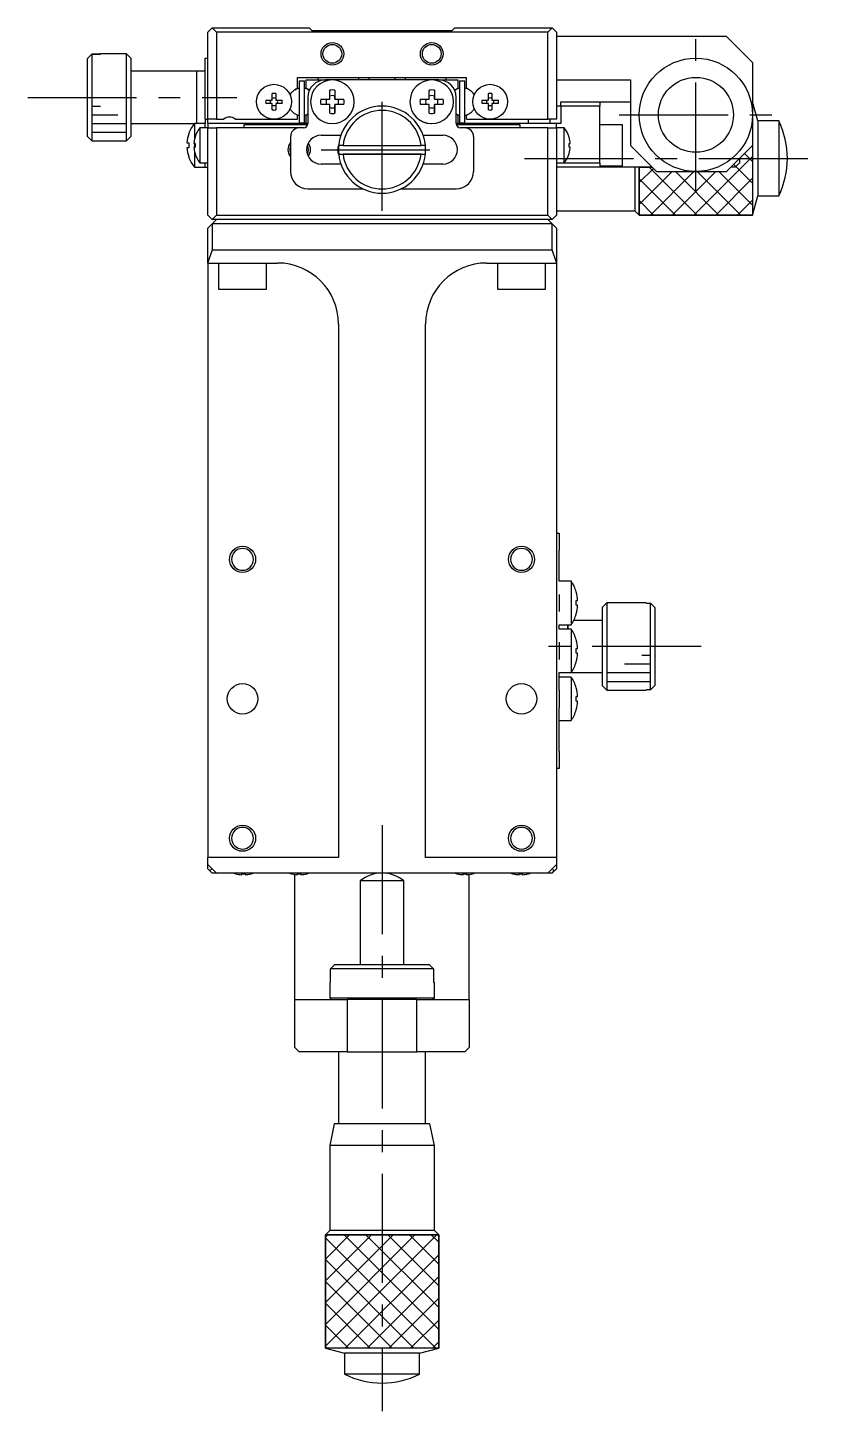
# Model space of a CAD drawing. Extents: x -314 to 359, y 3 to 518.
# Drawn here: x -72.2 to 19.3, y 359.3 to 518 of the extents above; entities that cross this region are included whole.
import ezdxf

# ---------------------------------------------------------------- set-up
doc = ezdxf.new("R2010")
doc.units = 0
doc.header["$LTSCALE"] = 10
doc.linetypes.add('CENTER', pattern=[2, 1.25, -0.25, 0.25, -0.25])
doc.linetypes.add('DASHED', pattern=[3.5, 2, -1.5])
doc.layers.get('0').update_dxf_attribs({"linetype": 'CONTINUOUS'})
doc.layers.add('CENTER', color=1, linetype='CENTER')

msp = doc.modelspace()

# ---------------------------------------------------------------- linework, layer by layer
at = {"color": 7, "linetype": 'CONTINUOUS'}
for p, q in [((-51.533267, 517.531906), (-51.033267, 518.031906)), ((-51.533267, 507.531906), (-51.533267, 517.531906)), ((-51.033267, 518.031906), (-50.533267, 517.531906)), ((-51.033267, 518.031906), (-39.883267, 518.031906)), ((-50.533267, 517.531906), (-50.533267, 507.531906)), ((-12.533267, 517.531906), (-50.533267, 517.531906)), ((-39.533267, 517.681906), (-39.883267, 518.031906)), ((-32.833262, 517.681906), (-39.533267, 517.681906)), ((-30.233272, 517.681906), (-32.833262, 517.681906)), ((-23.533267, 517.681906), (-30.233272, 517.681906)), ((-23.183267, 518.031906), (-23.533267, 517.681906)), ((-23.183267, 518.031906), (-12.033267, 518.031906)), ((-12.533267, 517.531906), (-12.033267, 518.031906)), ((-12.533267, 507.531906), (-12.533267, 517.531906)), ((-12.033267, 518.031906), (-11.533267, 517.531906)), ((-11.533267, 517.531906), (-11.533267, 507.531906)), ((7.966733, 517.031906), (-11.533267, 517.031906)), ((10.966733, 514.031906), (7.966733, 517.031906)), ((-65.333267, 514.504031), (-64.833267, 515.006833)), ((-65.333267, 505.559759), (-65.333267, 514.504031)), ((-64.833267, 515.006854), (-63.833267, 515.006854)), ((-64.833267, 515.006833), (-64.833267, 505.056958)), ((-63.833267, 515.006833), (-64.833267, 515.006833)), ((-63.833267, 515.031906), (-63.833267, 515.006833)), ((-60.833267, 515.031906), (-63.833267, 515.031906)), ((-60.833267, 505.031906), (-60.833267, 515.031906)), ((-60.333267, 514.531906), (-60.833267, 515.031906)), ((-60.333267, 514.531906), (-60.333267, 505.531906)), ((-51.833267, 514.531906), (-51.533267, 514.531906)), ((-51.833267, 512.531906), (-51.833267, 514.531906)), ((-52.833267, 513.031906), (-60.333267, 513.031906)), ((-52.833267, 513.031906), (-52.833267, 510.031842)), ((-52.833267, 513.031906), (-52.833267, 510.031906)), ((-51.833267, 513.031906), (-52.833267, 513.031906)), ((10.966733, 514.031906), (10.966733, 508.031906)), ((-51.833267, 508.531906), (-51.833267, 512.531906)), ((-41.233267, 512.331906), (-21.833267, 512.331906)), ((-41.233267, 511.076318), (-41.233267, 512.331906)), ((-41.033267, 511.931906), (-40.433267, 511.931906)), ((-41.033267, 511.931906), (-40.433267, 511.931906)), ((-41.033267, 511.931906), (-41.033267, 507.131906)), ((-40.433267, 507.131906), (-40.433267, 511.931906)), ((-40.233267, 511.076318), (-40.233267, 512.031906)), ((-40.233267, 512.031906), (-38.033267, 512.031906)), ((-38.883267, 512.331906), (-38.883267, 512.031906)), ((-37.232884, 512.031906), (-38.033267, 512.031906)), ((-25.832884, 512.031906), (-37.232861, 512.031906)), ((-34.183267, 512.031906), (-34.183267, 512.331906)), ((-33.033267, 512.331906), (-33.033267, 512.031906)), ((-30.033267, 512.031906), (-30.033267, 512.331906)), ((-28.883267, 512.331906), (-28.883267, 512.031906)), ((-25.033267, 512.031906), (-25.832861, 512.031906)), ((-25.033267, 512.031906), (-22.833267, 512.031906)), ((-24.183267, 512.031906), (-24.183267, 512.331906)), ((-22.833267, 512.031906), (-22.833267, 511.076318)), ((-22.633267, 511.931906), (-22.033267, 511.931906)), ((-22.633267, 511.931906), (-22.633267, 507.131906)), ((-22.633267, 511.931906), (-22.033267, 511.931906)), ((-22.033267, 507.131906), (-22.033267, 511.931906)), ((-21.833267, 511.076318), (-21.833267, 512.331906)), ((-11.533267, 512.031906), (-3.033267, 512.031906)), ((-3.033267, 512.031906), (-3.033267, 504.531906)), ((-52.833267, 510.031906), (-52.833267, 507.031906)), ((-52.833267, 510.031842), (-52.833267, 507.031906)), ((-44.861976, 509.731906), (-44.133267, 509.731906)), ((-44.133267, 509.731906), (-44.133267, 510.460615)), ((-43.733267, 510.460615), (-43.733267, 509.731906)), ((-43.733267, 509.731906), (-43.004558, 509.731906)), ((-41.527017, 510.906721), (-41.233267, 511.076318)), ((-40.233267, 511.076318), (-39.939517, 510.906721)), ((-40.033267, 510.956742), (-40.033267, 510.960848)), ((-40.033267, 510.031906), (-40.033267, 507.031906)), ((-38.549092, 509.83191), (-37.532844, 509.831907)), ((-37.532844, 509.831907), (-37.532845, 510.848152)), ((-36.932873, 509.831905), (-36.932872, 510.173738)), ((-36.932845, 510.84815), (-36.932872, 510.173738)), ((-36.932845, 510.84815), (-36.932844, 509.831905)), ((-36.932844, 509.831905), (-35.916603, 509.831902)), ((-27.149092, 509.83191), (-26.132844, 509.831907)), ((-26.132844, 509.831907), (-26.132845, 510.848152)), ((-25.532873, 509.831905), (-25.532872, 510.173738)), ((-25.532845, 510.84815), (-25.532872, 510.173738)), ((-25.532845, 510.84815), (-25.532844, 509.831905)), ((-25.532844, 509.831905), (-24.516603, 509.831902)), ((-23.127017, 510.906721), (-22.833267, 511.076318)), ((-23.033267, 510.960848), (-23.033267, 510.956741)), ((-23.033267, 507.031906), (-23.033267, 510.031906)), ((-21.539517, 510.906721), (-21.833267, 511.076318)), ((-20.061976, 509.731906), (-19.333267, 509.731906)), ((-19.333267, 509.731906), (-19.333267, 510.460615)), ((-18.933267, 510.460615), (-18.933267, 509.731906)), ((-18.933267, 509.731906), (-18.204558, 509.731906)), ((-51.833267, 507.531906), (-51.833267, 508.531906)), ((-44.133267, 509.331906), (-44.861976, 509.331906)), ((-44.133267, 508.603197), (-44.133267, 509.331906)), ((-43.733267, 509.331906), (-43.733267, 508.603197)), ((-43.004558, 509.331906), (-43.733267, 509.331906)), ((-41.233267, 507.987494), (-41.527017, 508.157091)), ((-40.033267, 508.102964), (-40.233267, 507.987494)), ((-37.532845, 509.231907), (-38.549094, 509.23191)), ((-37.532852, 508.215662), (-37.532845, 509.231907)), ((-36.932876, 508.890072), (-36.932875, 509.231905)), ((-36.932852, 508.215661), (-36.932876, 508.890072)), ((-36.932845, 509.231905), (-36.932852, 508.215661)), ((-35.916605, 509.231902), (-36.932845, 509.231905)), ((-26.132845, 509.231907), (-27.149094, 509.23191)), ((-26.132852, 508.215662), (-26.132845, 509.231907)), ((-25.532876, 508.890072), (-25.532875, 509.231905)), ((-25.532852, 508.215661), (-25.532876, 508.890072)), ((-25.532845, 509.231905), (-25.532852, 508.215661)), ((-24.516605, 509.231902), (-25.532845, 509.231905)), ((-22.833267, 507.987494), (-23.033267, 508.102964)), ((-22.853032, 508.031906), (-22.910191, 508.031906)), ((-21.833267, 507.987494), (-21.539517, 508.157091)), ((-21.756343, 508.031906), (-21.8135, 508.031906)), ((-19.333267, 509.331906), (-20.061976, 509.331906)), ((-19.333267, 508.603197), (-19.333267, 509.331906)), ((-18.933267, 509.331906), (-18.933267, 508.603197)), ((-18.204558, 509.331906), (-18.933267, 509.331906)), ((-11.033267, 509.031902), (-11.533267, 509.031902)), ((-11.033267, 509.531906), (-6.533267, 509.531906)), ((-11.033267, 509.031906), (-11.033267, 509.531906)), ((-11.033267, 509.031906), (-11.033267, 507.031906)), ((-6.533267, 509.031906), (-11.033267, 509.031906)), ((-6.533267, 509.531906), (-6.533267, 509.031906)), ((-6.533267, 509.531906), (-3.033267, 509.531906)), ((-6.533267, 502.531906), (-6.533267, 509.031906)), ((10.966733, 508.031906), (10.966733, 504.531906)), ((11.556228, 507.331906), (10.96674, 509.531905)), ((-60.333267, 507.031906), (-53.055658, 507.031906)), ((-53.055658, 507.031906), (-53.055612, 505.203443)), ((-51.833267, 507.031906), (-53.055658, 507.031906)), ((-52.431266, 506.531906), (-52.431266, 504.531906)), ((-51.533267, 506.531906), (-52.431266, 506.531906)), ((-51.833267, 507.531906), (-51.533267, 507.531906)), ((-51.833267, 507.531906), (-51.833267, 507.031906)), ((-51.833267, 506.531906), (-51.833267, 507.031906)), ((-50.533267, 507.531906), (-51.533267, 507.531906)), ((-51.533267, 507.031906), (-51.533267, 507.531906)), ((-40.233267, 507.031906), (-51.533267, 507.031906)), ((-51.533267, 507.031906), (-51.533267, 506.531906)), ((-51.533267, 496.531906), (-51.533267, 506.531906)), ((-51.533267, 506.531906), (-50.533267, 506.531906)), ((-50.533267, 507.531906), (-49.694705, 507.531906)), ((-50.533267, 506.531906), (-50.533267, 496.531906)), ((-41.033267, 506.531906), (-50.533267, 506.531906)), ((-48.371829, 507.531906), (-43.933267, 507.531906)), ((-47.333267, 506.931906), (-40.043369, 506.931906)), ((-47.333267, 506.531906), (-47.333267, 506.931906)), ((-40.043369, 506.931906), (-47.333267, 506.931906)), ((-43.933267, 507.531906), (-41.233267, 507.531906)), ((-41.233267, 507.531906), (-41.233267, 507.987494)), ((-41.033267, 507.131906), (-40.433267, 507.131906)), ((-40.533267, 506.531906), (-41.033267, 506.531906)), ((-40.233267, 507.031906), (-40.233267, 507.987494)), ((-40.033267, 507.031906), (-40.233267, 507.031906)), ((-22.833267, 507.031906), (-23.033267, 507.031906)), ((-23.023165, 506.931906), (-15.733267, 506.931906)), ((-15.733267, 506.931906), (-23.023165, 506.931906)), ((-22.833267, 507.987494), (-22.833267, 507.031906)), ((-11.533267, 507.031906), (-22.833267, 507.031906)), ((-22.633267, 507.131906), (-22.033267, 507.131906)), ((-22.033267, 506.531906), (-22.533267, 506.531906)), ((-12.533267, 506.531906), (-22.033267, 506.531906)), ((-21.833267, 507.531906), (-21.833267, 507.987494)), ((-21.833267, 507.531906), (-19.133267, 507.531906)), ((-19.133267, 507.531906), (-12.533267, 507.531906)), ((-15.733267, 506.931906), (-15.733267, 506.531906)), ((-14.783267, 507.531906), (-14.783267, 507.031906)), ((-11.533267, 507.531906), (-12.533267, 507.531906)), ((-12.533267, 496.531906), (-12.533267, 506.531906)), ((-12.533267, 506.531906), (-11.533267, 506.531906)), ((-12.283268, 507.531906), (-12.283268, 507.031906)), ((-11.533267, 506.531906), (-11.533267, 507.031906)), ((-11.033267, 507.031906), (-11.533267, 507.031906)), ((-11.533267, 506.531906), (-11.533267, 505.831906)), ((-10.635268, 506.531906), (-11.533267, 506.531906)), ((-10.635268, 502.531906), (-10.635268, 506.531906)), ((-3.933267, 506.881906), (-6.533267, 506.881906)), ((-3.933267, 502.181906), (-3.933267, 506.881906)), ((11.556228, 507.331906), (11.556228, 498.732961)), ((13.966739, 507.331906), (11.556228, 507.331906)), ((13.966739, 507.331906), (13.966739, 498.732961)), ((-64.833267, 505.056958), (-65.333267, 505.559759)), ((-64.833267, 505.056958), (-63.833267, 505.056958)), ((-63.833267, 505.056958), (-63.833267, 505.031906)), ((-63.833267, 505.031906), (-60.833267, 505.031906)), ((-60.833267, 505.031906), (-60.333267, 505.531906)), ((-53.910589, 504.831906), (-53.698436, 504.831906)), ((-53.698467, 505.848151), (-53.698461, 505.881906)), ((-53.698461, 505.881906), (-53.698455, 505.848151)), ((-53.698436, 504.831906), (-53.698436, 504.231906)), ((-52.988999, 505.481906), (-52.988999, 505.460615)), ((-42.033267, 505.531906), (-42.033267, 501.531906)), ((-38.533267, 505.681906), (-36.253172, 505.681906)), ((-26.813362, 505.681906), (-24.533267, 505.681906)), ((-21.033267, 505.531906), (-21.033267, 501.531906)), ((-11.533267, 505.831906), (-11.533267, 503.231906)), ((-10.077535, 505.460615), (-10.077535, 505.481906)), ((-53.698436, 504.231906), (-53.910589, 504.231906)), ((-53.120743, 504.731906), (-52.988999, 504.731906)), ((-52.988999, 504.331906), (-53.120743, 504.331906)), ((-53.055612, 503.860369), (-53.055658, 502.031906)), ((-53.05561, 504.731906), (-53.05561, 504.331906)), ((-52.988999, 504.731906), (-52.988999, 504.331906)), ((-52.988999, 503.603197), (-52.988999, 503.581906)), ((-52.431266, 504.531906), (-52.431266, 502.531906)), ((-36.005403, 504.531906), (-36.508204, 504.531906)), ((-36.508204, 503.531906), (-36.005403, 503.531906)), ((-36.508204, 503.531906), (-26.55833, 503.531906)), ((-36.005403, 504.531906), (-27.061131, 504.531906)), ((-27.061131, 503.531906), (-36.005403, 503.531906)), ((-26.55833, 504.531906), (-27.061131, 504.531906)), ((-27.061131, 503.531906), (-26.55833, 503.531906)), ((-10.077535, 504.731906), (-9.945792, 504.731906)), ((-10.077535, 504.331906), (-10.077535, 504.731906)), ((-9.945792, 504.331906), (-10.077535, 504.331906)), ((-10.077535, 503.581906), (-10.077535, 503.603197)), ((-53.698461, 503.181906), (-53.698467, 503.215661)), ((-53.698455, 503.215661), (-53.698461, 503.181906)), ((-53.055658, 502.031906), (-51.833267, 502.031906)), ((-52.431266, 502.531906), (-51.533267, 502.531906)), ((-51.833267, 502.031906), (-51.833267, 502.531906)), ((-51.833267, 502.031906), (-51.533267, 502.031906)), ((-36.253172, 502.381906), (-38.533267, 502.381906)), ((-24.533267, 502.381906), (-26.813362, 502.381906)), ((-11.533267, 503.231906), (-11.533267, 496.531906)), ((-11.533267, 502.531906), (-10.635268, 502.531906)), ((-6.533267, 502.031906), (-11.533267, 502.031906)), ((-10.635268, 502.531906), (-6.533267, 502.531906)), ((-6.533267, 502.531906), (-6.533267, 502.031906)), ((-6.533267, 502.181906), (-3.933267, 502.181906)), ((-2.533263, 502.031906), (-2.533263, 497.033382)), ((8.966733, 502.031906), (8.466733, 502.031906)), ((8.966733, 502.031906), (9.466733, 502.531906)), ((9.466733, 503.031906), (9.466733, 502.531906)), ((-40.033267, 499.531906), (-33.712716, 499.531906)), ((-29.353818, 499.531906), (-23.033267, 499.531906)), ((10.96674, 496.531907), (11.556228, 498.731906)), ((11.556228, 498.732961), (11.556228, 498.731906)), ((11.556228, 498.731906), (13.966739, 498.731906)), ((13.966739, 498.732961), (13.966739, 498.731906)), ((-11.533267, 497.03191), (-2.533263, 497.03191)), ((-2.533263, 497.033382), (-2.533263, 497.03191)), ((-2.533263, 497.03191), (-2.033261, 496.531907)), ((-51.033267, 496.031906), (-51.533267, 496.531906)), ((-51.533267, 495.031906), (-51.033267, 495.531906)), ((-50.533267, 496.531906), (-51.033267, 496.031906)), ((-51.033267, 495.531906), (-50.533267, 496.031906)), ((-12.033267, 496.031906), (-51.033267, 496.031906)), ((-51.033267, 495.531906), (-51.033267, 492.531906)), ((-12.033267, 495.531906), (-51.033267, 495.531906)), ((-50.533267, 496.531906), (-12.533267, 496.531906)), ((-12.033267, 496.031906), (-12.533267, 496.531906)), ((-12.533267, 496.031906), (-12.033267, 495.531906)), ((-11.533267, 496.531906), (-12.033267, 496.031906)), ((-12.033267, 492.531906), (-12.033267, 495.531906)), ((-12.033267, 495.531906), (-11.533267, 495.031906)), ((-2.033261, 496.533502), (-2.033261, 496.531907)), ((10.96674, 496.533502), (10.96674, 496.531907)), ((-51.533267, 491.079801), (-51.533267, 495.031906)), ((-11.533267, 495.031906), (-11.533267, 491.079801)), ((-51.033267, 492.531906), (-51.533267, 491.079801)), ((-51.033267, 492.531906), (-12.033267, 492.531906)), ((-11.533267, 491.079801), (-12.033267, 492.531906)), ((-51.533267, 491.031906), (-51.533267, 491.079801)), ((-51.533267, 491.031906), (-43.533267, 491.031906)), ((-51.533267, 491.031906), (-51.533267, 422.830845)), ((-50.283267, 491.031906), (-50.283267, 488.031906)), ((-44.783267, 488.031906), (-44.783267, 491.031906)), ((-19.533267, 491.031906), (-11.533267, 491.031906)), ((-18.283267, 491.031906), (-18.283267, 488.031906)), ((-12.783267, 488.031906), (-12.783267, 491.031906)), ((-11.533267, 491.079801), (-11.533267, 491.031906)), ((-11.533267, 491.031906), (-11.533267, 422.830845)), ((-50.283267, 488.031906), (-44.783267, 488.031906)), ((-18.283267, 488.031906), (-12.783267, 488.031906)), ((-36.533267, 484.031906), (-36.533267, 422.830845)), ((-26.533267, 422.830845), (-26.533267, 484.031906)), ((-11.533267, 460.031906), (-11.233267, 460.031906)), ((-11.233267, 460.031906), (-11.233267, 458.031906)), ((-11.233267, 454.531906), (-11.233267, 458.031906)), ((-9.84161, 454.531906), (-11.233267, 454.531906)), ((-9.84161, 454.531906), (-9.84161, 452.031906)), ((-11.233267, 453.011702), (-11.233267, 452.031906)), ((-9.270686, 453.290496), (-9.263831, 453.293839)), ((-11.233267, 452.031906), (-11.233267, 451.05211)), ((-9.84161, 452.031906), (-9.84161, 449.531906)), ((-9.270686, 452.291906), (-9.098314, 452.291906)), ((-9.270686, 451.771906), (-9.270686, 452.291906)), ((-9.098314, 451.771906), (-9.270686, 451.771906)), ((-5.733267, 452.031906), (-6.233267, 451.531906)), ((-6.233267, 442.531906), (-6.233267, 451.531906)), ((-5.733267, 452.031906), (-5.733267, 442.031906)), ((-1.233267, 452.031906), (-5.733267, 452.031906)), ((-1.233267, 452.031906), (-1.233267, 452.01588)), ((-1.233267, 452.01588), (-0.733267, 452.01588)), ((-0.733267, 442.047932), (-0.733267, 452.01588)), ((-0.733267, 452.01588), (-0.233267, 451.514093)), ((-0.233267, 451.514093), (-0.233267, 442.549719)), ((-11.233267, 449.031906), (-11.233267, 449.531906)), ((-11.233267, 449.531906), (-9.84161, 449.531906)), ((-10.233267, 449.531906), (-10.233267, 449.031906)), ((-10.233267, 449.031906), (-10.233267, 449.531906)), ((-6.233267, 450.031906), (-9.552138, 450.031906)), ((-9.263831, 450.769973), (-9.270686, 450.773317)), ((-9.84161, 449.031906), (-11.233267, 449.031906)), ((-9.84161, 449.031906), (-9.84161, 446.531906)), ((-9.270686, 447.790496), (-9.263831, 447.793839)), ((-11.233267, 447.511702), (-11.233267, 446.531906)), ((-11.233267, 446.531906), (-11.233267, 445.55211)), ((-9.84161, 446.531906), (-9.84161, 444.031906)), ((-9.270686, 446.791906), (-9.098314, 446.791906)), ((-9.270686, 446.271906), (-9.270686, 446.791906)), ((-9.098314, 446.271906), (-9.270686, 446.271906)), ((-9.263831, 445.269973), (-9.270686, 445.273317)), ((-11.233267, 442.106906), (-11.233267, 444.031906)), ((-11.233267, 444.031906), (-9.84161, 444.031906)), ((-9.84161, 443.531906), (-11.233267, 443.531906)), ((-9.84161, 444.031906), (-6.233267, 444.031906)), ((-9.84161, 443.531906), (-9.84161, 441.031906)), ((-11.233267, 442.011702), (-11.233267, 442.106906)), ((-11.233267, 442.011702), (-11.233267, 441.031906)), ((-9.270686, 442.290496), (-9.263831, 442.293839)), ((-6.233267, 442.531906), (-5.733267, 442.031906)), ((-5.733267, 442.031906), (-1.233267, 442.031906)), ((-1.233267, 442.047932), (-1.233267, 442.031906)), ((-0.733267, 442.047932), (-1.233267, 442.047932)), ((-0.233267, 442.549719), (-0.733267, 442.047932)), ((-11.233267, 441.031906), (-11.233267, 440.05211)), ((-11.233267, 439.956906), (-11.233267, 440.05211)), ((-11.233267, 435.031906), (-11.233267, 439.956906)), ((-9.84161, 441.031906), (-9.84161, 438.531906)), ((-9.270686, 441.291906), (-9.098314, 441.291906)), ((-9.270686, 440.771906), (-9.270686, 441.291906)), ((-9.098314, 440.771906), (-9.270686, 440.771906)), ((-9.263831, 439.769973), (-9.270686, 439.773317)), ((-11.233267, 438.531906), (-9.84161, 438.531906)), ((-11.233267, 435.031906), (-11.233267, 433.031906)), ((-11.233267, 433.031906), (-11.533267, 433.031906)), ((-51.533267, 422.031906), (-51.533267, 422.830845)), ((-36.533267, 422.830845), (-51.533267, 422.830845)), ((-11.533267, 422.830845), (-26.533267, 422.830845)), ((-11.533267, 422.830845), (-11.533267, 422.031906)), ((-51.533267, 421.531906), (-51.533267, 422.031906)), ((-51.533267, 422.031906), (-50.533267, 421.031906)), ((-51.533267, 421.531906), (-51.283267, 421.281906)), ((-51.033267, 421.531906), (-51.283267, 421.281906)), ((-51.283267, 421.281906), (-51.033267, 421.031906)), ((-50.533267, 421.031906), (-51.033267, 421.031906)), ((-12.533267, 421.031906), (-50.533267, 421.031906)), ((-48.321883, 420.957762), (-48.319628, 420.962384)), ((-47.613267, 420.962384), (-47.253267, 420.962384)), ((-47.613267, 420.842047), (-47.613267, 420.962384)), ((-47.253267, 420.962384), (-47.253267, 420.842047)), ((-46.546906, 420.962384), (-46.544651, 420.957762)), ((-41.921883, 420.957762), (-41.919628, 420.962384)), ((-41.533267, 406.531906), (-41.533267, 420.87634)), ((-41.213267, 420.962384), (-40.853267, 420.962384)), ((-41.213267, 420.842047), (-41.213267, 420.962384)), ((-40.853267, 420.962384), (-40.853267, 420.842047)), ((-40.146906, 420.962384), (-40.144651, 420.957762)), ((-22.921883, 420.957762), (-22.919628, 420.962384)), ((-22.213267, 420.962384), (-21.853267, 420.962384)), ((-22.213267, 420.842047), (-22.213267, 420.962384)), ((-21.853267, 420.962384), (-21.853267, 420.842047)), ((-21.533265, 406.531906), (-21.533265, 420.87634)), ((-21.146906, 420.962384), (-21.144651, 420.957762)), ((-16.521883, 420.957762), (-16.519628, 420.962384)), ((-15.813267, 420.962384), (-15.453267, 420.962384)), ((-15.813267, 420.842047), (-15.813267, 420.962384)), ((-15.453267, 420.962384), (-15.453267, 420.842047)), ((-14.746906, 420.962384), (-14.744651, 420.957762)), ((-12.533267, 421.031906), (-11.533267, 422.031906)), ((-12.033267, 421.031906), (-12.533267, 421.031906)), ((-11.783267, 421.281906), (-12.033267, 421.531906)), ((-12.033267, 421.031906), (-11.783267, 421.281906)), ((-11.783267, 421.281906), (-11.533267, 421.531906)), ((-11.533267, 422.031906), (-11.533267, 421.531906)), ((-31.53328, 420.154397), (-34.033263, 420.154397)), ((-34.033263, 420.154397), (-34.033263, 410.531906)), ((-29.033271, 420.154397), (-31.53328, 420.154397)), ((-29.033271, 410.531906), (-29.033271, 420.154397)), ((-37.449347, 410.031906), (-36.941594, 410.531906)), ((-37.449347, 408.531906), (-37.449347, 410.031906)), ((-25.617187, 410.031906), (-37.449347, 410.031906)), ((-36.941594, 410.531906), (-26.12494, 410.531906)), ((-26.12494, 410.531906), (-25.617187, 410.031906)), ((-25.617187, 410.031906), (-25.617187, 408.531906)), ((-37.533267, 408.531906), (-37.449347, 408.531906)), ((-37.533267, 408.531906), (-37.533267, 406.731906)), ((-25.617187, 408.531906), (-25.533267, 408.531906)), ((-25.533267, 406.731906), (-25.533267, 408.531906)), ((-41.533267, 401.031906), (-41.533267, 406.531906)), ((-41.533267, 406.531906), (-35.533267, 406.531906)), ((-37.533267, 406.731906), (-25.533267, 406.731906)), ((-37.533267, 406.731906), (-37.333267, 406.531906)), ((-35.533267, 406.531906), (-35.533267, 400.531906)), ((-27.533267, 406.531906), (-35.533267, 406.531906)), ((-27.533267, 400.531906), (-27.533267, 406.531906)), ((-27.533267, 406.531906), (-21.533265, 406.531906)), ((-25.733267, 406.531906), (-25.533267, 406.731906)), ((-21.533265, 406.531906), (-21.533267, 401.031906)), ((-41.533267, 401.031906), (-41.033267, 400.531906)), ((-35.533267, 400.531906), (-41.033267, 400.531906)), ((-36.533267, 400.531906), (-36.533267, 392.281906)), ((-35.533267, 400.531906), (-27.533267, 400.531906)), ((-22.033267, 400.531906), (-27.533267, 400.531906)), ((-26.533267, 392.281906), (-26.533267, 400.531906)), ((-22.033267, 400.531906), (-21.533267, 401.031906)), ((-37.033264, 392.281906), (-37.533263, 389.781907)), ((-31.533296, 392.281906), (-37.033264, 392.281906)), ((-26.03327, 392.281906), (-31.533296, 392.281906)), ((-25.533271, 389.781907), (-26.03327, 392.281906)), ((-31.533299, 389.781907), (-37.533263, 389.781907)), ((-37.533263, 389.781907), (-37.533263, 380.031902)), ((-25.533271, 389.781907), (-31.533299, 389.781907)), ((-25.533271, 380.031902), (-25.533271, 389.781907)), ((-37.533263, 380.031902), (-38.033266, 379.5319)), ((-31.533301, 379.5319), (-38.033266, 379.5319)), ((-38.033266, 379.5319), (-38.033266, 366.531899)), ((-31.533299, 380.031902), (-37.533263, 380.031902)), ((-25.033268, 379.5319), (-31.533301, 379.5319)), ((-25.533271, 380.031902), (-31.533299, 380.031902)), ((-25.033268, 379.5319), (-25.533271, 380.031902)), ((-25.033268, 366.531899), (-25.033268, 379.5319)), ((-31.533301, 366.531899), (-38.033266, 366.531899)), ((-38.033266, 366.531899), (-35.833267, 365.942411)), ((-31.53329, 365.942411), (-35.833267, 365.942411)), ((-35.833267, 365.942411), (-35.833267, 363.5319)), ((-25.033268, 366.531899), (-31.533301, 366.531899)), ((-27.233267, 365.942411), (-31.53329, 365.942411)), ((-27.233267, 365.942411), (-25.033268, 366.531899)), ((-27.233267, 363.5319), (-27.233267, 365.942411)), ((-31.53329, 363.5319), (-35.833267, 363.5319)), ((-27.233267, 363.5319), (-31.53329, 363.5319))]:
    msp.add_line(p, q, dxfattribs=at)
at = {"color": 3, "linetype": 'CONTINUOUS'}
for p, q in [((-64.833267, 509.031906), (-63.833267, 509.031906)), ((-64.833267, 508.031906), (-61.833267, 508.031906)), ((-64.833267, 507.031906), (-60.833267, 507.031906)), ((-64.833267, 506.031906), (-60.833267, 506.031906)), ((-3.033267, 504.531906), (-0.033267, 501.531906)), ((4.247073, 496.531907), (10.96674, 503.251574)), ((7.966733, 501.531906), (10.966733, 504.531906)), ((10.043094, 503.608267), (10.96674, 502.684621)), ((10.96674, 504.531906), (10.96674, 496.533502)), ((-0.533267, 502.031906), (-6.533267, 502.031906)), ((-2.033261, 502.031906), (-2.033261, 496.533502)), ((-2.033261, 500.251573), (-0.393097, 501.891736)), ((-0.880545, 502.031906), (4.619454, 496.531907)), ((8.793094, 502.358267), (10.96674, 500.184621)), ((-2.033261, 497.751573), (1.747072, 501.531906)), ((-2.033261, 500.684622), (2.119454, 496.531907)), ((-0.752927, 496.531907), (4.247072, 501.531906)), ((-0.033267, 501.531906), (4.466733, 501.531906)), ((1.747073, 496.531907), (6.747072, 501.531906)), ((2.119455, 501.531906), (7.119454, 496.531907)), ((4.466733, 501.531906), (7.966733, 501.531906)), ((4.619455, 501.531906), (9.619454, 496.531907)), ((6.747073, 496.531907), (10.96674, 500.751574)), ((7.119455, 501.531906), (10.96674, 497.684621)), ((-2.033261, 498.184622), (-0.380546, 496.531907)), ((9.247073, 496.531907), (10.96674, 498.251574)), ((-2.033261, 496.531907), (10.96674, 496.531907)), ((-3.733267, 445.031906), (-0.733267, 445.031906)), ((-1.733267, 446.031906), (-0.733267, 446.031906)), ((-5.733267, 444.031906), (-0.733267, 444.031906)), ((-5.733267, 443.031906), (-0.733267, 443.031906)), ((-38.033266, 379.251568), (-37.752934, 379.5319)), ((-38.033266, 376.751568), (-35.252934, 379.5319)), ((-38.033266, 374.251568), (-32.752934, 379.5319)), ((-38.033266, 371.751568), (-30.252934, 379.5319)), ((-38.033266, 369.251568), (-27.752934, 379.5319)), ((-38.033266, 366.751568), (-25.252934, 379.5319)), ((-35.880539, 379.5319), (-25.033268, 368.684629)), ((-33.380539, 379.5319), (-25.033268, 371.184629)), ((-30.880539, 379.5319), (-25.033268, 373.684629)), ((-28.380539, 379.5319), (-25.033268, 376.184629)), ((-25.880539, 379.5319), (-25.033268, 378.684629)), ((-38.033266, 379.184627), (-25.380538, 366.531899)), ((-38.033266, 376.684627), (-27.880538, 366.531899)), ((-35.752935, 366.531899), (-25.033268, 377.251566)), ((-33.252935, 366.531899), (-25.033268, 374.751566)), ((-38.033266, 374.184627), (-30.380538, 366.531899)), ((-38.033266, 371.684627), (-32.880538, 366.531899)), ((-30.752935, 366.531899), (-25.033268, 372.251566)), ((-38.033266, 369.184627), (-35.380538, 366.531899)), ((-28.252935, 366.531899), (-25.033268, 369.751566)), ((-25.752935, 366.531899), (-25.033268, 367.251566)), ((-38.033266, 366.684627), (-37.880538, 366.531899))]:
    msp.add_line(p, q, dxfattribs=at)
at = {"color": 3, "linetype": 'DASHED'}
for p, q in [((7.966733, 501.531906), (10.96674, 504.531913)), ((10.96674, 504.531913), (10.96674, 496.531907)), ((-2.033261, 496.531907), (-2.033261, 502.031906)), ((-2.033261, 502.031906), (-0.533267, 502.031906)), ((-0.533267, 502.031906), (-0.033267, 501.531906)), ((-0.033267, 501.531906), (4.466733, 501.531906)), ((4.466733, 501.531906), (7.966733, 501.531906)), ((10.96674, 496.531907), (-2.033261, 496.531907)), ((-38.033266, 366.531899), (-38.033266, 379.5319)), ((-38.033266, 379.5319), (-25.033268, 379.5319)), ((-25.033268, 379.5319), (-25.033268, 366.531899)), ((-25.033268, 366.531899), (-38.033266, 366.531899))]:
    msp.add_line(p, q, dxfattribs=at)
at = {"color": 3, "linetype": 'CONTINUOUS'}
for centre, radius in [((-37.233267, 515.031906), 1.3), ((-25.833267, 515.031906), 1.3), ((-47.533267, 457.031906), 1.5), ((-15.533267, 457.031906), 1.5), ((-47.533267, 425.031906), 1.5), ((-15.533267, 425.031906), 1.5)]:
    msp.add_circle(centre, radius, dxfattribs=at)
at = {"color": 7, "linetype": 'CONTINUOUS'}
for centre, radius in [((-37.233267, 515.031906), 1.075), ((-25.833267, 515.031906), 1.075), ((4.466733, 508.031906), 6.499999), ((-43.933267, 509.531906), 2), ((-19.133267, 509.531906), 2), ((4.466733, 508.031906), 4.3), ((-47.533267, 441.031906), 1.75), ((-15.533267, 441.031906), 1.75)]:
    msp.add_circle(centre, radius, dxfattribs=at)
for centre, radius, start, end in [((-38.033267, 510.031906), 2, 90, 180), ((-37.232884, 509.531906), 2.5, 89.999834, 179.999834), ((-37.232861, 509.531906), 2.5, 89.999834, 179.999834), ((-37.232861, 509.531906), 2.5, 269.999834, 89.999834), ((-25.832884, 509.531906), 2.5, 89.999834, 179.999834), ((-25.832861, 509.531906), 2.5, 89.999834, 179.999834), ((-25.832861, 509.531906), 2.5, 269.999834, 89.999834), ((-25.033267, 510.031906), 2, 0, 90), ((-43.933267, 509.531906), 0.95, 167.846803, 192.153197), ((-43.933267, 509.531906), 0.435085, 152.633517, 207.366483), ((-43.933267, 509.531906), 0.95, 77.846803, 102.153197), ((-43.933267, 509.531906), 0.435085, 62.633517, 117.366483), ((-43.933267, 509.531906), 0.435085, 332.633517, 27.366483), ((-43.933267, 509.531906), 0.95, 347.846803, 12.153197), ((-40.618362, 509.417001), 1.75, 135, 148.118467), ((-40.733266, 509.531906), 1.5875, 135.000025, 149.566818), ((-40.733267, 509.531906), 1.5875, 120, 135), ((-40.733266, 509.531906), 1.5875, 100.89309, 120), ((-40.733266, 509.531906), 1.5875, 60.000031, 79.106984), ((-40.733267, 509.531906), 1.5875, 56.455381, 60), ((-37.232849, 509.531906), 1.35, 167.160246, 192.839423), ((-37.232874, 509.531906), 0.708484, 154.947926, 205.051742), ((-37.232874, 509.531906), 0.708484, 64.947926, 115.051742), ((-37.232849, 509.531906), 1.35, 77.160246, 102.839423), ((-37.232874, 509.531906), 0.708484, 334.947926, 25.051742), ((-37.232849, 509.531906), 1.35, 347.160246, 12.839423), ((-25.832849, 509.531906), 1.35, 167.160246, 192.839423), ((-25.832874, 509.531906), 0.708484, 154.947926, 205.051742), ((-25.832874, 509.531906), 0.708484, 64.947926, 115.051742), ((-25.832849, 509.531906), 1.35, 77.160246, 102.839423), ((-25.832874, 509.531906), 0.708484, 334.947926, 25.051742), ((-25.832849, 509.531906), 1.35, 347.160246, 12.839423), ((-22.333267, 509.531906), 1.5875, 120, 123.544619), ((-22.333266, 509.531906), 1.5875, 100.89309, 120), ((-22.333266, 509.531906), 1.5875, 60.000031, 79.106984), ((-22.333267, 509.531906), 1.5875, 45, 60), ((-22.448172, 509.417001), 1.75, 31.881533, 45), ((-22.333266, 509.531906), 1.5875, 30.433263, 44.999751), ((-19.133267, 509.531906), 0.95, 167.846803, 192.153197), ((-19.133267, 509.531906), 0.435085, 152.633517, 207.366483), ((-19.133267, 509.531906), 0.95, 77.846803, 102.153197), ((-19.133267, 509.531906), 0.435085, 62.633517, 117.366483), ((-19.133267, 509.531906), 0.435085, 332.633517, 27.366483), ((-19.133267, 509.531906), 0.95, 347.846803, 12.153197), ((-43.933267, 509.531906), 0.435085, 242.633517, 297.366483), ((-43.933267, 509.531906), 0.95, 257.846803, 282.153197), ((-40.618362, 509.646811), 1.75, 211.881533, 225), ((-40.733266, 509.531906), 1.5875, 210.433182, 225.000249), ((-40.733267, 509.531906), 1.5875, 225, 240), ((-40.733266, 509.531906), 1.5875, 239.999969, 259.10691), ((-40.733266, 509.531906), 1.5875, 280.893016, 296.164144), ((-37.232884, 509.531906), 2.5, 179.999834, 269.999834), ((-37.232861, 509.531906), 2.5, 179.999834, 269.999834), ((-37.232874, 509.531906), 0.708484, 244.947926, 295.051742), ((-37.232849, 509.531906), 1.35, 257.160246, 282.839423), ((-31.533267, 504.031906), 5, 5.73917, 174.260829), ((-31.533267, 504.031906), 4.5, 6.37937, 173.62063), ((-25.832884, 509.531906), 2.5, 179.999834, 268.852367), ((-25.832861, 509.531906), 2.5, 179.999834, 269.999834), ((-25.832874, 509.531906), 0.708484, 244.947926, 295.051742), ((-25.832849, 509.531906), 1.35, 257.160246, 282.839423), ((-22.333266, 509.531906), 1.5875, 243.835776, 259.10691), ((-22.333266, 509.531906), 1.5875, 280.893016, 299.999969), ((-22.333267, 509.531906), 1.5875, 300, 315), ((-22.448172, 509.646811), 1.75, 315, 328.118467), ((-22.333266, 509.531906), 1.5875, 314.999975, 329.566737), ((-19.133267, 509.531906), 0.435085, 242.633517, 297.366483), ((-19.133267, 509.531906), 0.95, 257.846803, 282.153197), ((-49.933159, 504.531906), 4, 141.317813, 160.275366), ((-49.933267, 504.531906), 3.2, 141.317813, 162.729995), ((-49.033267, 506.781906), 1, 48.590378, 131.409622), ((-41.033267, 505.531906), 1, 90, 180), ((-40.533267, 507.031906), 0.5, 270, 0), ((-25.832884, 509.531906), 2.5, 268.852367, 269.999834), ((-22.533267, 507.031906), 0.5, 180, 270), ((-22.033267, 505.531906), 1, 0, 90), ((-13.133267, 504.531906), 3.2, 17.270005, 38.682187), ((5.221739, 503.031906), 9.745001, 333.816209, 26.183791), ((-49.933153, 504.531906), 3.988734, 160.731797, 175.686606), ((-49.933164, 504.531906), 3.988734, 160.731797, 163.712238), ((-49.933267, 504.531906), 3.193744, 163.094742, 176.40965), ((-38.533267, 504.031906), 1.65, 90, 270), ((-24.533267, 504.031906), 1.65, 270, 90), ((-13.133267, 504.531906), 3.193744, 3.59035, 16.905258), ((-49.933153, 504.531906), 3.988734, 184.313394, 199.268203), ((-49.933267, 504.531906), 3.193744, 183.59035, 196.905258), ((-49.933267, 504.531906), 3.2, 197.270005, 218.682187), ((-41.033267, 504.031906), 1.075, 158.471096, 180), ((-41.033267, 504.031906), 1.075, 180, 201.528904), ((-41.033267, 504.031906), 1.075, 330.607618, 29.392382), ((-31.533267, 504.031906), 5, 174.260829, 185.73917), ((-31.533267, 504.031906), 5, 185.73917, 354.260829), ((-31.533267, 504.031906), 4.5, 186.37937, 353.62063), ((-31.533267, 504.031906), 5, 354.260829, 5.73917), ((-13.133267, 504.531906), 3.2, 321.317813, 342.729995), ((-13.133267, 504.531906), 3.193744, 343.094742, 356.40965), ((-49.933159, 504.531906), 4, 199.724634, 218.682187), ((-40.033267, 501.531906), 2, 180, 270), ((-23.033267, 501.531906), 2, 270, 0), ((-43.533267, 484.031906), 7, 0, 90), ((-19.533267, 484.031906), 7, 90, 180), ((-47.533267, 457.031906), 1.25, 90, 270), ((-47.533267, 457.031906), 1.25, 90, 270), ((-47.533267, 457.031906), 1.25, 0, 90), ((-47.533267, 457.031906), 1.25, 0, 90), ((-15.533267, 457.031906), 1.25, 90, 270), ((-15.533267, 457.031906), 1.25, 90, 270), ((-15.533267, 457.031906), 1.25, 0, 90), ((-15.533267, 457.031906), 1.25, 0, 90), ((-47.533267, 457.031906), 1.25, 270, 0), ((-47.533267, 457.031906), 1.25, 270, 0), ((-15.533267, 457.031906), 1.25, 270, 0), ((-15.533267, 457.031906), 1.25, 270, 0), ((-13.583267, 452.031906), 4.5, 16.285843, 33.748989), ((-13.583267, 452.031906), 4.492483, 3.317816, 16.26943), ((-13.583267, 452.031906), 4.492483, 343.73057, 356.682184), ((-13.583267, 452.031906), 4.5, 326.251011, 343.714157), ((-13.583267, 446.531906), 4.5, 16.285843, 33.748989), ((-13.583267, 446.531906), 4.492483, 3.317816, 16.26943), ((-13.583267, 446.531906), 4.492483, 343.73057, 356.682184), ((-13.583267, 446.531906), 4.5, 326.251011, 343.714157), ((-13.583267, 441.031906), 4.5, 16.285843, 33.748989), ((-13.583267, 441.031906), 4.492483, 3.317816, 16.26943), ((-13.583267, 441.031906), 4.5, 326.251011, 343.714157), ((-13.583267, 441.031906), 4.492483, 343.73057, 356.682184), ((-47.533267, 425.031906), 1.25, 90, 270), ((-47.533267, 425.031906), 1.25, 90, 270), ((-47.533267, 425.031906), 1.25, 0, 90), ((-47.533267, 425.031906), 1.25, 0, 90), ((-15.533267, 425.031906), 1.25, 90, 270), ((-15.533267, 425.031906), 1.25, 90, 270), ((-15.533267, 425.031906), 1.25, 0, 90), ((-15.533267, 425.031906), 1.25, 0, 90), ((-47.533267, 425.031906), 1.25, 270, 0), ((-47.533267, 425.031906), 1.25, 270, 0), ((-15.533267, 425.031906), 1.25, 270, 0), ((-15.533267, 425.031906), 1.25, 270, 0), ((-47.433267, 424.031906), 3.2, 249.635865, 253.877467), ((-47.433267, 424.031906), 3.194933, 253.893288, 266.770291), ((-47.433267, 424.031906), 3.194933, 273.229709, 286.106712), ((-47.433267, 424.031906), 3.2, 286.122533, 290.364135), ((-41.033267, 424.031906), 3.2, 249.635865, 253.877467), ((-41.033267, 424.031906), 3.194933, 253.893288, 266.770291), ((-41.033267, 424.031906), 3.194933, 273.229709, 286.106712), ((-41.033267, 424.031906), 3.2, 286.122533, 290.364135), ((-31.533264, 417.031901), 3.999997, 90, 128.682205), ((-31.533264, 417.031901), 3.999997, 51.317827, 90), ((-22.033267, 424.031906), 3.2, 249.635865, 253.877467), ((-22.033267, 424.031906), 3.194933, 253.893288, 266.770291), ((-22.033267, 424.031906), 3.194933, 273.229709, 286.106712), ((-22.033267, 424.031906), 3.2, 286.122533, 290.364135), ((-15.633267, 424.031906), 3.2, 249.635865, 253.877467), ((-15.633267, 424.031906), 3.194933, 253.893288, 266.770291), ((-15.633267, 424.031906), 3.194933, 273.229709, 286.106712), ((-15.633267, 424.031906), 3.2, 286.122533, 290.364135), ((-31.533265, 372.2769), 9.745001, 243.816202, 296.183785)]:
    msp.add_arc(centre, radius, start, end, dxfattribs=at)
at = {"color": 3, "linetype": 'CONTINUOUS'}
for centre, radius, start, end in [((-41.033267, 504.031906), 1.3, 140.284863, 219.715137), ((-41.033267, 504.031906), 1.3, 323.387973, 36.612027), ((-35.333267, 504.031906), 1.3, 157.380135, 206.133099), ((-35.333267, 504.031906), 1.3, 153.866901, 157.380135), ((-47.533267, 457.031906), 1.25, 90, 270), ((-47.533267, 457.031906), 1.25, 0, 90), ((-15.533267, 457.031906), 1.25, 90, 270), ((-15.533267, 457.031906), 1.25, 0, 90), ((-47.533267, 457.031906), 1.25, 270, 0), ((-15.533267, 457.031906), 1.25, 270, 0), ((-47.533267, 425.031906), 1.25, 90, 270), ((-47.533267, 425.031906), 1.25, 0, 90), ((-15.533267, 425.031906), 1.25, 90, 270), ((-15.533267, 425.031906), 1.25, 0, 90), ((-47.533267, 425.031906), 1.25, 270, 0), ((-15.533267, 425.031906), 1.25, 270, 0)]:
    msp.add_arc(centre, radius, start, end, dxfattribs=at)
at = {"layer": 'CENTER', "color": 1, "linetype": 'CENTER'}
for p, q in [((4.466733, 499.231907), (4.466733, 516.831905)), ((-72.183264, 510.031906), (-48.183264, 510.031906)), ((-31.533267, 497.031906), (-31.533267, 511.031906)), ((-4.333266, 508.031906), (13.266732, 508.031906)), ((-38.533267, 504.031906), (-24.533267, 504.031906)), ((-15.183264, 503.031906), (19.316736, 503.031906)), ((5.066736, 447.031906), (-14.433264, 447.031906)), ((-31.533267, 426.531903), (-31.533267, 359.281903))]:
    msp.add_line(p, q, dxfattribs=at)

doc.saveas('drawing.dxf')
